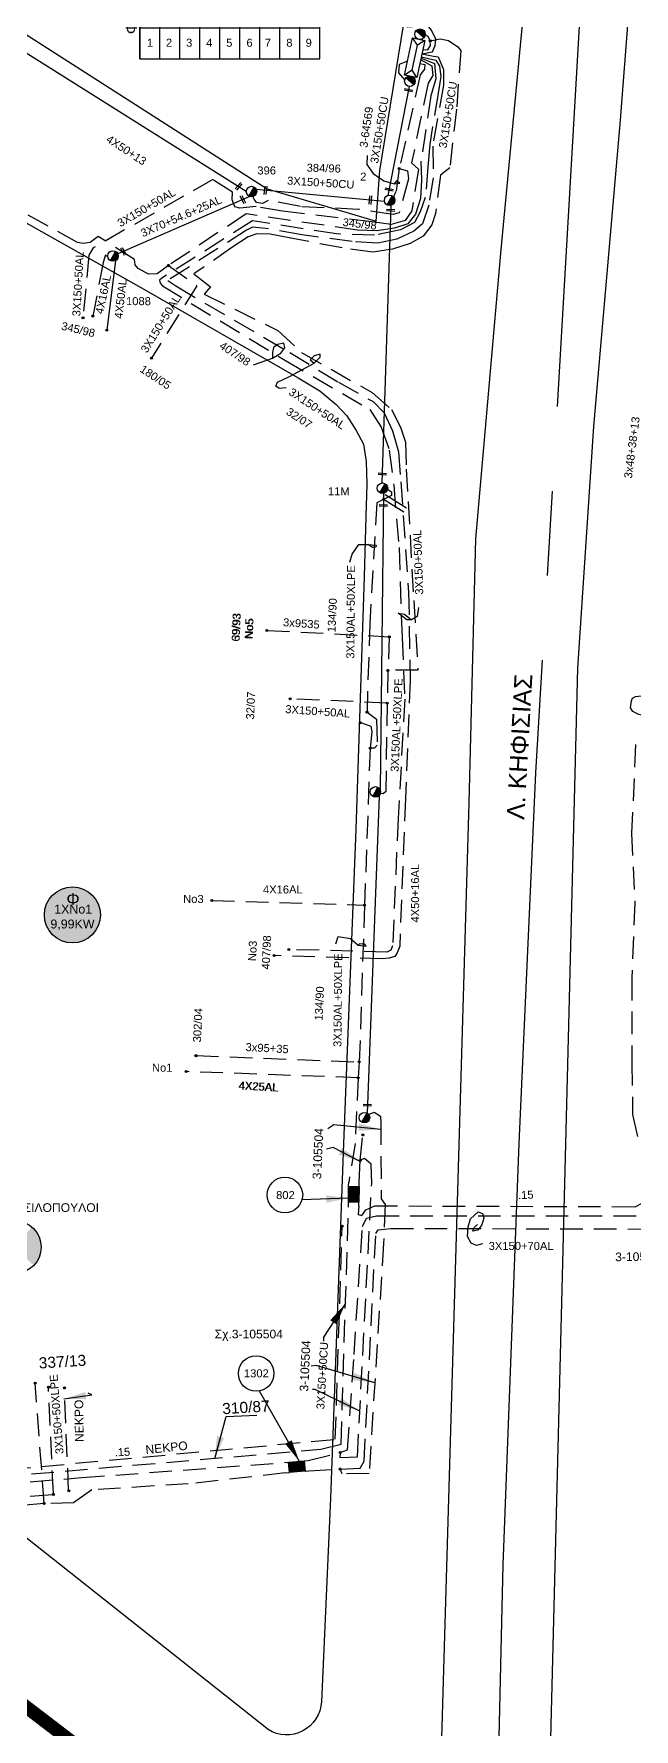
# Model space of a CAD drawing. Header units: millimetres. Extents: x 895 to 1951, y 728 to 1259.
# Drawn here: x 1748.4 to 1815.9, y 879.5 to 1070.1 of the extents above; entities that cross this region are included whole.
import ezdxf
from ezdxf.enums import TextEntityAlignment as Align

# ---------------------------------------------------------------- set-up
doc = ezdxf.new("R2010")
doc.units = ezdxf.units.MM
doc.linetypes.add('CENTER', pattern=[50.8, 31.75, -6.35, 6.35, -6.35])
doc.linetypes.add('DASHED', pattern=[19.05, 12.7, -6.35])
for name, color, linetype in [('Link Box 4 Διευθύνσεων', 7, 'Continuous'), ('Άγνωστα', 7, 'Continuous'), ('Ασφαλειοκιβώτια Χ.Τ 9 αναχωρήσεων', 7, 'Continuous'), ('Γυμνά εναέρια ΧΤ (3Φ)   4x50AL', 7, 'Continuous'), ('Γυμνά εναέρια ΧΤ και ΦΟΠ (3Φ)   4x50+16AL', 7, 'Continuous'), ('Επιγραφές - Σχήματα', 7, 'Continuous'), ('Καλώδια ΧΤ   3x150+50AL', 7, 'DASHED'), ('Καλώδια ΧΤ   3x150+50CU', 7, 'DASHED'), ('Καλώδια ΧΤ   3x150AL+50XLPE', 7, 'DASHED'), ('Μηχανική τομή', 7, 'Continuous'), ('Στύλος ΦΜ', 7, 'Continuous'), ('Στύλος ΦΜ @ 1', 7, 'Continuous'), ('Συνδέσεις', 7, 'Continuous'), ('Συνεστραμμένα ΧΤ   3x70+54.6+25 AL', 7, 'SYN_LINE'), ('Τομή', 7, 'Continuous'), ('Υποσταθμός εναέριος 2 στύλων', 7, 'Continuous'), ('Υποσταθμός πόλεως', 7, 'Continuous'), ('Υπόβαθρο ΔΕΗ', 7, 'Continuous'), ('Υπόγεια Καλώδια Δικτύου ΧΤ      2Χ6 CU', 7, 'DASHED'), ('Υπόγεια Καλώδια Δικτύου ΧΤ   .15', 7, 'DASHED'), ('Υπόγεια καλώδια Δικτύου ΧΤ και Παρ. ΧΤ - 3X150+70 AL', 7, 'DASHED'), ('Υπόγεια καλώδια Παροχών ΧΤ   4x16AL', 7, 'DASHED'), ('Υπόγεια καλώδια Παροχών ΧΤ   4x25', 7, 'DASHED'), ('Χώρος', 7, 'Continuous')]:
    doc.layers.add(name, color=color, linetype=linetype)
doc.styles.get("Standard").update_dxf_attribs({"font": 'ARIAL.TTF'})
doc.linetypes.add('SYN_LINE', pattern='A,0.5,-0.0001,["/\\/\\/\\/",Standard,S=0.1,R=0,X=0,Y=-0.05],-0.25', length=0.7501)
doc.dimstyles.new('ISO-25', dxfattribs={"dimtxt": 2.5, "dimasz": 2.5, "dimexe": 1.25, "dimexo": 0.625, "dimtad": 1, "dimtxsty": 'Standard', "dimcen": 2.5, "dimadec": 0, "dimazin": 0, "dimtfac": 1, "dimtmove": 0, "dimatfit": 3, "dimfxl": 1, "dimarcsym": 0})

# ---------------------------------------------------------------- blocks, each defined once
blk = doc.blocks.new('ΥΠΑΡΧΩΝ ΤΣΙΜΕΝΤΕΝΙΟΣ ΣΤΥΛΟΣ')
at = {"layer": 'Στύλος ΦΜ'}
blk.add_hatch(color=7, dxfattribs=at).paths.add_polyline_path([(-1.29, -2.28, 0.574793), (2.62, 0, 0.268822), (1.3, 2.27)])
at = {"layer": 'Στύλος ΦΜ', "color": 7}
blk.add_line((-1.29, -2.28), (1.3, 2.27), dxfattribs=at)
blk.add_circle((0, 0), 2.62, dxfattribs=at)
at = {"layer": 'Στύλος ΦΜ', "flags": 4}
for tag, p in [('ΑΡΙΘΜΟΣ', (-4.68, 8.05)), ('ΤΥΠΟΣ', (-4.91, 3.03))]:
    blk.add_attdef(tag, p, '', height=4, dxfattribs=at)
blk = doc.blocks.new('ΥΠΟΣΤΑΘΜΟΣ ΕΝΑΕΡΙΟΣ ΕΠΙ 2 ΣΤΥΛΩΝ')
at = {"layer": 'Υποσταθμός εναέριος 2 στύλων', "linetype": 'Continuous'}
for points in [[(-11.97, -2.11, 0.574793), (-8.45, -0.07, 0.268822), (-9.64, 1.98)], [(9.68, -2.15, 0.574793), (13.19, -0.1, 0.268822), (12.01, 1.95)]]:
    blk.add_hatch(color=256, dxfattribs=at).paths.add_polyline_path(points)
for p, q in [((-11.97, -2.11), (-9.64, 1.98)), ((9.68, -2.15), (12.01, 1.95))]:
    blk.add_line(p, q, dxfattribs=at)
for centre in [(-10.81, -0.07), (10.84, -0.1)]:
    blk.add_circle(centre, 2.36, dxfattribs=at)
at = {"layer": 'Υποσταθμός πόλεως', "linetype": 'Continuous', "ltscale": 40}
blk.add_lwpolyline([(-8.57, 2.82), (8.57, 2.82), (8.57, -2.82), (-8.57, -2.82)], close=True, dxfattribs=at)
for points in [[(-5.75, 0), (-8.57, 2.82)], [(-8.57, -2.82), (-5.75, 0)], [(-5.75, 0), (5.75, 0)], [(5.75, 0), (8.57, 2.82)], [(8.57, -2.82), (5.75, 0)]]:
    blk.add_lwpolyline(points, dxfattribs=at)
at = {"layer": 'Υποσταθμός εναέριος 2 στύλων', "ltscale": 40, "flags": 1}
for tag, p in [('ΜΕΤΑΣΧΗΜΑΤΙΣΜΟΣ', (14.09, 2.51)), ('ΙΣΧΥΣ', (14.07, -0.28)), ('ΑΡΙΘΜΟΣ', (14.19, -3))]:
    blk.add_attdef(tag, p, '', height=1.8, dxfattribs=at)
blk = doc.blocks.new('ΜΗΧΑΝΙΚΗ ΤΟΜΗ')
at = {"layer": 'Μηχανική τομή', "ltscale": 40}
for p, q in [((-1.89, 0.78), (1.89, 0.78)), ((1.89, 0), (-1.89, 0))]:
    blk.add_line(p, q, dxfattribs=at)
blk = doc.blocks.new('ΤΟΜΗ')
at = {"layer": 'Τομή', "ltscale": 40}
for p, q in [((-5.68, 0), (5.68, 0)), ((5.68, -2.33), (-5.68, -2.33))]:
    blk.add_line(p, q, dxfattribs=at)
blk = doc.blocks.new('_ΣΥΝΔΕΣΗ')
at = {"layer": 'Συνδέσεις', "linetype": 'SYN_LINE', "ltscale": 40}
blk.add_hatch(color=256, dxfattribs=at).paths.add_polyline_path([(0.5, -0.01, 1), (-0.5, -0.01, 1)])
at = {"layer": 'Συνδέσεις'}
blk.add_circle((0, -0.01), 0.5, dxfattribs=at)
blk = doc.blocks.new('ΑΣΦΑΛΕΙΟΚΙΒΩΤΙΟ ΥΠΟΣΤΑΘΜΟΥ 9 ΑΝΑΧΩΡΗΣΕΩΝ')
at = {"layer": 'Ασφαλειοκιβώτια Χ.Τ 9 αναχωρήσεων', "ltscale": 40}
for p, q in [((-23.8, 40.36), (24.02, 40.36)), ((-9.72, 40.36), (-9.72, -40.64)), ((9.94, 40.36), (9.94, -40.64)), ((-23.8, 31.36), (24.02, 31.36)), ((-23.8, 22.36), (24.02, 22.36)), ((-23.8, 13.36), (24.02, 13.36)), ((-23.8, 4.36), (24.02, 4.36)), ((-23.8, -4.64), (24.02, -4.64)), ((-23.8, -13.64), (24.02, -13.64)), ((-23.8, -22.64), (24.02, -22.64)), ((-23.8, -31.64), (24.02, -31.64))]:
    blk.add_line(p, q, dxfattribs=at)
at = {"layer": 'Ασφαλειοκιβώτια Χ.Τ 9 αναχωρήσεων'}
blk.add_lwpolyline([(-23.8, -40.64), (24.02, -40.64), (24.02, 40.36), (-23.8, 40.36)], close=True, dxfattribs=at)
for s, p in [('1', (-18.29, 37.24)), ('2', (-18.29, 28.67)), ('3', (-18.29, 19.6)), ('4', (-18.29, 10.58)), ('5', (-18.29, 1.57)), ('6', (-18.29, -7.57)), ('7', (-18.29, -15.81)), ('8', (-18.29, -25.5)), ('9', (-18.29, -34.19))]:
    blk.add_text(s, height=3.6, rotation=270, dxfattribs=at).set_placement(p)
at = {"layer": 'Ασφαλειοκιβώτια Χ.Τ 9 αναχωρήσεων', "ltscale": 40}
for tag, height, p in [('ΟΝΟΜΑ', 5, (-0.16, 44.31)), ('ΚΕΙΜΕΝΟ 1', 2, (17.06, 35.59)), ('ΚΕΙΜΕΝΟ 2', 2, (17.06, 26.88)), ('ΚΕΙΜΕΝΟ 3', 2, (17.06, 17.69)), ('ΚΕΙΜΕΝΟ 4', 2, (17.06, 8.71)), ('ΚΕΙΜΕΝΟ 5', 2, (17.06, -0.13)), ('ΚΕΙΜΕΝΟ 6', 2, (17.06, -9.05)), ('ΚΕΙΜΕΝΟ 7', 2, (17.06, -18.13)), ('ΚΕΙΜΕΝΟ 8', 2, (17.06, -26.85)), ('ΚΕΙΜΕΝΟ 9', 2, (17.06, -35.99)), ('ΣΧ', 2, (-0.1, -42.64))]:
    blk.add_attdef(tag, text='', height=height, dxfattribs=at).set_placement(p, align=Align.MIDDLE_CENTER)
blk = doc.blocks.new('LINK BOX 4 ΑΝΑΧΩΡΗΣΕΩΝ')
at = {"layer": 'Link Box 4 Διευθύνσεων', "ltscale": 40}
blk.add_hatch(color=256, dxfattribs=at).paths.add_polyline_path([(-3.54, 0), (-3.54, -4.67), (3.54, -4.67), (3.54, 0)])
for p, q in [((-3.54, 0), (-5.33, 0)), ((5.33, 0), (3.54, 0)), ((-3.54, -4.67), (-5.33, -4.67)), ((5.33, -4.67), (3.54, -4.67))]:
    blk.add_line(p, q, dxfattribs=at)
blk.add_lwpolyline([(-3.54, -4.67), (-3.54, 0), (3.54, 0), (3.54, -4.67)], close=True, dxfattribs=at)
blk = doc.blocks.new('ΧΩΡΟΣ')
at = {"layer": 'Χώρος', "ltscale": 40, "true_color": 0xff4747}
blk.add_hatch(color=13, dxfattribs=at).paths.add_polyline_path([(12.17, -0.19, 1), (-13.03, -0.19, 1)])
at = {"layer": 'Χώρος', "ltscale": 40}
blk.add_circle((-0.43, -0.19), 12.6, dxfattribs=at)
at = {"layer": 'Χώρος', "ltscale": 30, "insert": (-3.14, 9.64), "char_height": 5.4, "width": 408.8913, "attachment_point": 1}
blk.add_mtext('Φ', dxfattribs=at)
at = {"layer": 'Χώρος', "ltscale": 40}
blk.add_attdef('ΑΡΙΘΜΟΣ_001', (-5.24, -3.99), '', height=5.4, dxfattribs=at)

msp = doc.modelspace()

# ---------------------------------------------------------------- hatches: boundary and pattern name
at = {"layer": 'Επιγραφές - Σχήματα'}
h = msp.add_hatch(color=1, dxfattribs=at)
h.paths.add_polyline_path([(1744.09, 935.75, 0.195721), (1743.25, 933.68, 0.20206), (1744.14, 931.56), (1746.13, 933.75)])
h.paths.add_polyline_path([(1748.13, 935.94), (1746.13, 933.75), (1748.32, 931.6, 0.197236), (1749.17, 933.68, 0.220413)])

# ---------------------------------------------------------------- linework, layer by layer
at = {"layer": 'Άγνωστα', "color": 27}
for points in [[(1745.63, 1069.18), (1772.25, 1052.46)], [(1790.59, 1064.22), (1788.2, 1051.97)], [(1787.81, 1051.29), (1773.37, 1052.64)]]:
    msp.add_lwpolyline(points, dxfattribs=at)
at = {"layer": 'Άγνωστα', "color": 173}
msp.add_lwpolyline([(1788.47, 1050.83), (1788.51, 1050.73), (1787.52, 1019.62)], dxfattribs=at)
at = {"layer": 'Άγνωστα', "color": 85, "linetype": 'DASHED', "ltscale": 0.2}
msp.add_lwpolyline([(1774.57, 1003.04), (1788.35, 1002.33), (1788.19, 998.55), (1788.1, 994.86), (1787.96, 984.93), (1787.67, 984.66), (1787.34, 984.7)], dxfattribs=at)
at = {"layer": 'Άγνωστα', "color": 6, "linetype": 'DASHED', "ltscale": 0.2}
msp.add_lwpolyline([(1766.59, 955.21), (1784.97, 954.51)], dxfattribs=at)
at = {"layer": 'Γυμνά εναέρια ΧΤ (3Φ)   4x50AL', "color": 173, "linetype": 'SYN_LINE', "ltscale": 20}
msp.add_lwpolyline([(1757.55, 1044.64), (1756.57, 1036.81)], dxfattribs=at)
at = {"layer": 'Γυμνά εναέρια ΧΤ και ΦΟΠ (3Φ)   4x50+16AL', "color": 173}
for points in [[(1787.68, 1018.45), (1787.31, 985.13)], [(1787.14, 984.41), (1787.2, 984.4), (1785.84, 948.75)]]:
    msp.add_lwpolyline(points, dxfattribs=at)
at = {"layer": 'Επιγραφές - Σχήματα'}
for points in [[(1785.85, 1056.45), (1785.83, 1055.43), (1786.55, 1054.44), (1787.74, 1053.59), (1788.91, 1053.25), (1789.53, 1053.36), (1789.17, 1053.62), (1788.91, 1053.25)], [(1773.05, 1032.91), (1775.21, 1033.66), (1776.15, 1034.23), (1776.6, 1034.82), (1776.49, 1035.34), (1775.78, 1035.2), (1775.33, 1034.87), (1775.22, 1034.3), (1775.21, 1033.66)], [(1776.73, 1030.32), (1775.97, 1030.24), (1775.59, 1030.5), (1775.77, 1030.97), (1777.13, 1031.59), (1779.91, 1033.08), (1780.57, 1033.76), (1780.57, 1034.1), (1779.91, 1033.94), (1779.44, 1033.47), (1779.91, 1033.08)], [(1783.9, 1010.73), (1784.15, 1011.63), (1784.92, 1012.69), (1785.96, 1012.72), (1786.88, 1012.62), (1786.84, 1012.42), (1786.45, 1012.35), (1785.96, 1012.72)], [(1791.65, 1005.63), (1791.5, 1004.62), (1790.86, 1004.22), (1790.32, 1004.22), (1789.36, 1004.98), (1790.06, 1004.88), (1790.86, 1004.22)], [(1822.05, 995.03), (1821.98, 994.37), (1821.69, 994.01), (1820.6, 993.48), (1818.45, 993.24), (1817.51, 993.31), (1816.41, 993.58), (1815.75, 993.93), (1815.5, 994.33), (1815.59, 995.12), (1815.7, 995.42), (1816.05, 995.59), (1816.71, 995.67), (1817.21, 995.27), (1817.34, 995.04), (1817.29, 994.7), (1816.93, 994.45)], [(1782.33, 967.8), (1782.59, 968.63), (1783.99, 968.4), (1784.83, 967.64), (1785.74, 967.51), (1785.6, 967.76), (1785, 967.77), (1784.83, 967.64)], [(1798.83, 934.05), (1798.16, 933.86), (1797.56, 934.12), (1797.14, 934.87), (1797.22, 935.95), (1797.5, 936.84), (1798.35, 937.64), (1798.84, 937.46), (1799, 936.94), (1798.76, 936.2), (1798.31, 935.58), (1797.74, 935.48), (1797.89, 935.87), (1798.27, 936.23)]]:
    msp.add_lwpolyline(points, dxfattribs=at)
for centre in [(1776.6, 939.54), (1773.37, 919.46)]:
    msp.add_circle(centre, 2, dxfattribs=at)
at = {"layer": 'Επιγραφές - Σχήματα', "color": 1}
msp.add_circle((1746.21, 933.68), 2.96, dxfattribs=at)
at = {"layer": 'Καλώδια ΧΤ   3x150+50AL', "color": 85, "ltscale": 0.2}
for points in [[(1792.13, 1068.36), (1792.7, 1068.35), (1792.97, 1068.81), (1792.96, 1069.35), (1792.72, 1069.84), (1792.39, 1070.03)], [(1792.96, 1069.35), (1794.07, 1069.59), (1795.01, 1069.37), (1796.07, 1068.67), (1796.39, 1068.27), (1795.91, 1061.68), (1795.15, 1055.08), (1794.09, 1054.24), (1793.54, 1049.93), (1793.12, 1048.66), (1792.16, 1047.39), (1790.69, 1046.57), (1788.7, 1045.92), (1786.51, 1045.57), (1783.03, 1046.05), (1777.09, 1047.18), (1774.94, 1047.62), (1773.45, 1047.64), (1772.48, 1047.32), (1770.64, 1046.1), (1766.36, 1043.16), (1768.21, 1041.67), (1767.53, 1040.85), (1775.82, 1036.76), (1778.47, 1034.29), (1786.41, 1029.8), (1788.61, 1027.87), (1789.62, 1025.9), (1790.17, 1024.22), (1790.24, 1021.18), (1790.46, 1017.54), (1791.1, 1006.41), (1791.57, 998.57), (1788.19, 998.55)], [(1788.1, 994.86), (1777.19, 995.35)]]:
    msp.add_lwpolyline(points, dxfattribs=at)
at = {"layer": 'Καλώδια ΧΤ   3x150+50AL', "color": 6, "ltscale": 0.2}
for points in [[(1791.92, 1067.39), (1793.44, 1066.8), (1793.44, 1066.8), (1793.59, 1065.09), (1793.01, 1063.15), (1791.91, 1055.81), (1791.98, 1053.69), (1791.85, 1051.6), (1791.3, 1049.84), (1790.43, 1048.76), (1788.93, 1048.28), (1786.96, 1047.98), (1784.77, 1048.06), (1772.24, 1049.88), (1763.51, 1044.1), (1762.21, 1043.14), (1761.26, 1043.1), (1760.08, 1043.74), (1759.73, 1044.17), (1759.67, 1044.77), (1755.59, 1047.34), (1754.69, 1046.66), (1753.91, 1046.55), (1753.27, 1046.65), (1735.87, 1056.36)], [(1763.51, 1044.1), (1766.7, 1041.81), (1761.59, 1033.67)]]:
    msp.add_lwpolyline(points, dxfattribs=at)
at = {"layer": 'Καλώδια ΧΤ   3x150+50AL', "color": 133, "ltscale": 0.2}
msp.add_lwpolyline([(1791.88, 1067.21), (1793.15, 1066.53), (1793.25, 1065.45), (1792.71, 1064.6), (1790.86, 1055.64), (1791.62, 1054.92), (1790.9, 1050.22), (1790.14, 1049.15), (1788.56, 1048.7), (1786.38, 1049.01), (1776.34, 1050.19), (1773.35, 1050.7), (1771.51, 1050.53), (1770.98, 1050.68), (1770.67, 1051.46), (1770.67, 1051.46), (1770.72, 1052.33), (1768.48, 1053.76), (1755.02, 1046.05), (1754.53, 1045.26), (1753.88, 1038.21)], dxfattribs=at)
at = {"layer": 'Καλώδια ΧΤ   3x150+50AL', "color": 151, "ltscale": 0.2}
msp.add_lwpolyline([(1772.95, 1049.1), (1762.76, 1042.67), (1762.47, 1042.42), (1762.56, 1042.1), (1762.81, 1041.8), (1776.47, 1033.52), (1786.16, 1027.9), (1787.43, 1025.88), (1788.34, 1023.31), (1788.84, 1019.37), (1789.44, 1012.36), (1789.78, 1002.26), (1790.09, 995.31), (1789.34, 981.9), (1788.72, 967.58), (1788.52, 967.09), (1788.07, 966.85), (1777.05, 967.15)], dxfattribs=at)
at = {"layer": 'Καλώδια ΧΤ   3x150+50AL', "color": 2, "ltscale": 0.2}
msp.add_lwpolyline([(1772.96, 1048.38), (1772.27, 1048.04), (1763.41, 1042.39), (1764.31, 1041.78), (1777.14, 1034.3), (1782.63, 1030.97), (1786.53, 1028.77), (1787.77, 1027.5), (1788.71, 1025.47), (1789.37, 1023.12), (1789.65, 1019.75), (1790.52, 1007.33), (1790.7, 997.39), (1790.17, 984.14), (1789.52, 967.52), (1789.25, 966.78), (1788.97, 966.37), (1788.33, 966.16), (1787.6, 966.11), (1775.39, 966.47)], dxfattribs=at)
at = {"layer": 'Καλώδια ΧΤ   3x150+50AL', "color": 30, "ltscale": 0.2}
msp.add_lwpolyline([(1816.07, 990.2), (1815.61, 980.25), (1815.97, 972.43), (1815.64, 963.97), (1815.64, 954.39), (1815.73, 948.61), (1816.47, 945.34)], dxfattribs=at)
at = {"layer": 'Καλώδια ΧΤ   3x150+50CU', "color": 30, "ltscale": 0.2}
msp.add_lwpolyline([(1792.02, 1067.88), (1793.22, 1068.1), (1793.52, 1068.84), (1793.52, 1068.84), (1793.59, 1069.53), (1793.08, 1070.56), (1792.66, 1071.12), (1791.32, 1071.23), (1790.93, 1070.91), (1790.44, 1070.88), (1783.25, 1073.94)], dxfattribs=at)
at = {"layer": 'Καλώδια ΧΤ   3x150+50CU', "color": 2, "ltscale": 0.2}
msp.add_lwpolyline([(1792.02, 1067.88), (1793.32, 1067.64), (1793.86, 1067.56), (1794.46, 1066.13), (1794.43, 1064.36), (1793.23, 1057.5), (1793.28, 1053.93), (1792.8, 1050.86), (1792.1, 1048.76), (1791.09, 1047.95), (1789.19, 1047.03), (1787.07, 1046.61), (1784.16, 1046.77), (1778.49, 1047.54), (1774.43, 1048.24), (1772.96, 1048.38)], dxfattribs=at)
at = {"layer": 'Καλώδια ΧΤ   3x150+50CU', "color": 151, "ltscale": 0.2}
msp.add_lwpolyline([(1791.95, 1067.56), (1793.58, 1067.16), (1794.01, 1066.49), (1794.14, 1065.34), (1793.85, 1063.46), (1792.89, 1057.68), (1792.7, 1055.19), (1792.4, 1051.73), (1791.83, 1050.1), (1791.19, 1048.93), (1789.6, 1048.08), (1786.69, 1047.5), (1782.42, 1047.63), (1782.42, 1047.63), (1772.95, 1049.1)], dxfattribs=at)
at = {"layer": 'Καλώδια ΧΤ   3x150+50CU', "color": 173, "ltscale": 0.2}
for points in [[(1791.79, 1066.8), (1792.36, 1066.67), (1792.32, 1066.16), (1791.83, 1065.51), (1789.46, 1054.98), (1789.1, 1052.4), (1788.83, 1051.8)], [(1789.46, 1054.98), (1790.41, 1054.72), (1790.51, 1053.82), (1789.46, 1050.02), (1788.75, 1049.81), (1784.84, 1050.39), (1778.34, 1050.7), (1774.7, 1051.41), (1774.07, 1051.06), (1773.42, 1051.18), (1773.42, 1051.18), (1773.13, 1051.53), (1772.98, 1051.83)]]:
    msp.add_lwpolyline(points, dxfattribs=at)
at = {"layer": 'Καλώδια ΧΤ   3x150+50CU', "color": 27, "ltscale": 0.2}
msp.add_lwpolyline([(1790.41, 1067.06), (1789.46, 1066.69), (1789.39, 1065.75), (1790.09, 1064.94)], dxfattribs=at)
at = {"layer": 'Καλώδια ΧΤ   3x150+50CU', "color": 6, "ltscale": 0.2}
msp.add_lwpolyline([(1737.05, 907.21), (1740.48, 907.52), (1780.66, 910.94), (1782.93, 911.53), (1783.75, 938.3)], dxfattribs=at)
at = {"layer": 'Καλώδια ΧΤ   3x150AL+50XLPE', "color": 6, "ltscale": 0.2}
for points in [[(1788.16, 1018.92), (1788.61, 1018.62), (1788.61, 1018.21), (1786.93, 1017.4), (1786.93, 1017.4), (1786.14, 1003.83), (1785.84, 993.86), (1786.89, 993.06), (1786.98, 990.12), (1786.7, 989.8), (1786.19, 989.8), (1786.19, 989.8)], [(1785.08, 992.64), (1785.21, 992.64), (1786.25, 992.26), (1786.25, 992.26), (1786.38, 991.63), (1786.19, 989.8), (1785.56, 972.14), (1784.97, 954.51), (1784.85, 952.72), (1784.5, 945.34), (1784.5, 945.34), (1783.78, 940.96)], [(1784.95, 940.95), (1785.08, 943.44), (1785.38, 946.29)], [(1782.83, 910.59), (1782.78, 910.03), (1784.76, 910.09), (1786.37, 940.85), (1786.32, 942.99), (1785.57, 943.63), (1785.08, 943.44)]]:
    msp.add_lwpolyline(points, dxfattribs=at)
at = {"layer": 'Καλώδια ΧΤ   3x150AL+50XLPE', "ltscale": 0.2}
for points in [[(1786.01, 948.6), (1786.63, 948.84), (1786.63, 948.84), (1787.34, 948.41), (1787.39, 947.71), (1787.43, 939.1), (1787.88, 938.46), (1787.7, 934.12), (1786.07, 908.21), (1783.04, 908.17), (1782.82, 908.72)], [(1779.31, 908.5), (1782.82, 908.72), (1785.08, 908.81), (1785.52, 909.59), (1786.83, 935.22), (1786.83, 935.22), (1787.11, 935.61), (1788.52, 935.78), (1819.09, 935.71), (1819.57, 935.71), (1821.17, 936.29), (1821.17, 936.29), (1822.88, 937.11), (1823, 937.51)]]:
    msp.add_lwpolyline(points, dxfattribs=at)
at = {"layer": 'Καλώδια ΧΤ   3x150AL+50XLPE', "color": 30, "ltscale": 0.2}
msp.add_lwpolyline([(1750.54, 906.01), (1749.98, 917.94)], dxfattribs=at)
at = {"layer": 'Συνεστραμμένα ΧΤ   3x70+54.6+25 AL', "color": 173, "ltscale": 20}
msp.add_lwpolyline([(1772.65, 1051.84), (1757.79, 1045.39)], dxfattribs=at)
at = {"layer": 'Υπόβαθρο ΔΕΗ', "linetype": 'DASHED', "ltscale": 3, "const_width": 1.5}
msp.add_lwpolyline([(1265.05, 1252.52), (1327.5, 1205), (1384.24, 1161.87), (1433.47, 1124.69), (1486.64, 1083.81), (1544.29, 1038.58), (1599.25, 995.19), (1892.56, 771.14)], dxfattribs=at)
at = {"layer": 'Υπόβαθρο ΔΕΗ'}
for points in [[(1715.42, 1123.56), (1714.92, 1123.54), (1698.29, 1101.6), (1702.97, 1098.91), (1719.82, 1087.87), (1742.65, 1073.13), (1774.62, 1052.72), (1786.87, 1049.05), (1787.29, 1054.75), (1790.27, 1073.12), (1796.59, 1104.41), (1801.05, 1122.67), (1805.47, 1138.43), (1809.67, 1151.95), (1814.69, 1166.22), (1819.58, 1178.86), (1825.49, 1193.32), (1832.8, 1209.14), (1837.36, 1218.44), (1842.86, 1229.02), (1845.91, 1234.59), (1829.4, 1251.16)], [(1865.87, 1250.57), (1852.81, 1227.42), (1842.17, 1208.89), (1833.03, 1185.73), (1825.65, 1166.86), (1822.28, 1159.09), (1818.69, 1142.41), (1812.08, 1113.18), (1806.75, 1089.52), (1803.82, 1076.77), (1800.9, 1045.89), (1798.04, 1013.34), (1797.29, 983.66), (1793.15, 841.25), (1792.89, 829.83), (1792.25, 806.23), (1791.49, 780.95), (1790.85, 756.12), (1789.11, 734.62)], [(1801.72, 737.15), (1803.82, 780.52), (1804.51, 803.37), (1805.14, 823.66), (1805.57, 841.25), (1809.55, 998.81), (1811.35, 1025.98), (1813.16, 1046.62), (1814.37, 1060.41), (1815.31, 1072.57), (1820.69, 1096.28), (1825.86, 1119.49), (1831.63, 1145.34), (1833.02, 1152.06), (1846, 1185.82), (1857.7, 1216.77), (1880.72, 1250.54)]]:
    msp.add_lwpolyline(points, dxfattribs=at)
at = {"layer": 'Υπόβαθρο ΔΕΗ', "color": 1, "linetype": 'CENTER', "ltscale": 1.5}
msp.add_lwpolyline([(1869.69, 1243.95), (1841.23, 1191.94), (1828.59, 1159.51), (1810, 1075.77), (1804.81, 987.02), (1802.92, 945.34), (1801.11, 897.96), (1799.71, 837.45)], dxfattribs=at)
at = {"layer": 'Υπόβαθρο ΔΕΗ'}
msp.add_lwpolyline([(1742.37, 1051.73), (1760.72, 1041.43), (1778.1, 1031.43), (1780.52, 1029.97), (1782.35, 1028.45), (1783.58, 1027.16), (1784.61, 1025.53), (1785.45, 1023.97), (1785.74, 1022.04), (1785.81, 1019.48), (1785.71, 1015.84), (1785.52, 1009.05), (1784.57, 980.64), (1783.18, 945.34), (1781.73, 905.44), (1780.7, 882.55, -0.574042), (1774.71, 879.41), (1691.43, 945.34)], format="xyb", dxfattribs=at)
at = {"layer": 'Υπόγεια Καλώδια Δικτύου ΧΤ      2Χ6 CU', "linetype": 'DASHED', "ltscale": 0.2}
msp.add_lwpolyline([(1752.26, 906.28), (1751.77, 917.85)], dxfattribs=at)
at = {"layer": 'Υπόγεια Καλώδια Δικτύου ΧΤ   .15', "color": 6, "ltscale": 0.2}
msp.add_lwpolyline([(1784.92, 938.28), (1784.86, 937.34), (1785.27, 937.25), (1785.7, 937.88), (1786.73, 938.32), (1816.03, 938.22), (1816.03, 938.22), (1817.44, 938.97)], dxfattribs=at)
at = {"layer": 'Υπόγεια Καλώδια Δικτύου ΧΤ   .15', "ltscale": 0.2}
msp.add_lwpolyline([(1722.85, 919.78), (1737.84, 907.96), (1782.27, 912.06), (1783.05, 936.04)], dxfattribs=at)
at = {"layer": 'Υπόγεια Καλώδια Δικτύου ΧΤ   .15', "color": 2, "ltscale": 0.2}
msp.add_lwpolyline([(1749.51, 904.83), (1748.5, 918.39)], dxfattribs=at)
at = {"layer": 'Υπόγεια καλώδια Δικτύου ΧΤ και Παρ. ΧΤ - 3X150+70 AL', "color": 6, "ltscale": 0.2}
for points in [[(1779.21, 909.67), (1782.83, 910.59), (1783.65, 910.89), (1784.39, 921.61), (1785.32, 936.01), (1785.77, 936.95), (1786.9, 937.2), (1817.63, 937.21), (1820.12, 939.16), (1822.12, 940.6), (1823.48, 940.41)], [(1722.78, 922.86), (1721.79, 921.78), (1722.24, 921.42), (1721.45, 920.67), (1720.66, 919.59), (1720.64, 919.01), (1721.16, 918.5), (1722.3, 917.6), (1736.55, 906.33), (1753.76, 907.76), (1776.56, 909.44)]]:
    msp.add_lwpolyline(points, dxfattribs=at)
at = {"layer": 'Υπόγεια καλώδια Δικτύου ΧΤ και Παρ. ΧΤ - 3X150+70 AL', "color": 30, "ltscale": 0.2}
msp.add_lwpolyline([(1722.11, 923.38), (1720.71, 921.7), (1721.24, 921.26), (1719.01, 918.69), (1720.55, 916.9), (1723.89, 914.6), (1736.53, 904.85), (1750.54, 905.85), (1750.54, 905.99)], dxfattribs=at)
at = {"layer": 'Υπόγεια καλώδια Δικτύου ΧΤ και Παρ. ΧΤ - 3X150+70 AL', "color": 2, "ltscale": 0.2}
msp.add_lwpolyline([(1776.66, 908.28), (1765.72, 907.05), (1754.89, 906.37), (1752.8, 904.9), (1749.51, 904.83), (1735.92, 903.73), (1717.3, 918.1)], dxfattribs=at)
at = {"layer": 'Υπόγεια καλώδια Παροχών ΧΤ   4x16AL', "color": 173, "ltscale": 0.2}
msp.add_lwpolyline([(1756.67, 1045.02), (1756.42, 1045.27), (1756.42, 1045.27), (1756.14, 1044.42), (1754.98, 1038.4)], dxfattribs=at)
at = {"layer": 'Υπόγεια καλώδια Παροχών ΧΤ   4x16AL', "color": 6, "ltscale": 0.2}
msp.add_lwpolyline([(1768.39, 972.67), (1785.56, 972.14)], dxfattribs=at)
at = {"layer": 'Υπόγεια καλώδια Παροχών ΧΤ   4x25', "color": 6, "ltscale": 0.2}
msp.add_lwpolyline([(1784.85, 952.61), (1784.85, 952.72), (1765.49, 953.42)], dxfattribs=at)

# ---------------------------------------------------------------- block references
at = {"layer": 'Link Box 4 Διευθύνσεων'}
for p, xscale, yscale, zscale, rotation in [((1784.93, 939.62), 0.2500000000000974, 0.2500000000000974, 0.2500000000000974, 269.2669155809251), ((1777.98, 908.39), 0.2500000000000614, 0.2500000000000614, 0.2500000000000614, 184.7978623264022)]:
    msp.add_blockref('LINK BOX 4 ΑΝΑΧΩΡΗΣΕΩΝ', p, dxfattribs=dict(at, xscale=xscale, yscale=yscale, zscale=zscale, rotation=rotation))
at = {"layer": 'Ασφαλειοκιβώτια Χ.Τ 9 αναχωρήσεων', "xscale": 0.25, "yscale": 0.25, "zscale": 0.25, "rotation": 90}
msp.add_blockref('ΑΣΦΑΛΕΙΟΚΙΒΩΤΙΟ ΥΠΟΣΤΑΘΜΟΥ 9 ΑΝΑΧΩΡΗΣΕΩΝ', (1770.38, 1073.26), dxfattribs=at).add_auto_attribs({'ΟΝΟΜΑ': 'ΦΟ-103', 'ΚΕΙΜΕΝΟ 2': '60', 'ΚΕΙΜΕΝΟ 1': '374', 'ΚΕΙΜΕΝΟ 3': '36', 'ΚΕΙΜΕΝΟ 4': '165', 'ΚΕΙΜΕΝΟ 5': '143', 'ΚΕΙΜΕΝΟ 6': '36', 'ΚΕΙΜΕΝΟ 7': '15', 'ΚΕΙΜΕΝΟ 8': '13', 'ΚΕΙΜΕΝΟ 9': '15'})
at = {"layer": 'Μηχανική τομή'}
for p, xscale, yscale, zscale, rotation in [((1790.49, 1063.71), 0.2500000000000008, 0.2500000000000008, 0.2500000000000008, 348.1359285863398), ((1771.31, 1053.05), 0.2499999999999448, 0.2499999999999448, 0.2499999999999448, 228.1985335219322), ((1774.51, 1052.53), 0.2500000000000013, 0.2500000000000013, 0.2500000000000013, 84.44463439117787), ((1788.31, 1052.54), 0.2500000000000008, 0.2500000000000008, 0.2500000000000008, 348.1359285863398), ((1771.96, 1051.54), 0.2499999999999718, 0.2499999999999718, 0.2499999999999718, 116.7794976059007), ((1786.31, 1051.43), 0.2500000000000013, 0.2500000000000013, 0.2500000000000013, 84.44463439117787), ((1788.49, 1050.2), 0.2499999999999945, 0.2499999999999945, 0.2499999999999945, 356.6837471734019), ((1758.51, 1045.7), 0.2499999999999718, 0.2499999999999718, 0.2499999999999718, 116.7794976059007), ((1787.55, 1020.53), 0.2499999999999945, 0.2499999999999945, 0.2499999999999945, 356.6837471734019), ((1787.66, 1016.99), 0.2499999999999945, 0.2499999999999945, 0.2499999999999945, 356.6837471734019), ((1785.87, 949.55), 0.2499999999999945, 0.2499999999999945, 0.2499999999999945, 356.6837471734019)]:
    msp.add_blockref('ΜΗΧΑΝΙΚΗ ΤΟΜΗ', p, dxfattribs=dict(at, xscale=xscale, yscale=yscale, zscale=zscale, rotation=rotation))
at = {"layer": 'Στύλος ΦΜ @ 1', "ltscale": 40}
ref = msp.add_blockref('ΥΠΑΡΧΩΝ ΤΣΙΜΕΝΤΕΝΙΟΣ ΣΤΥΛΟΣ', (1772.84, 1052.4), dxfattribs=dict(at, xscale=0.2249999999999091, yscale=0.2249999999999091, zscale=0.2249999999999091))
ref.add_attrib('ΤΥΠΟΣ', '396', (1773.5, 1054.32), dxfattribs={"layer": 'Στύλος ΦΜ', "height": 0.9, "flags": 4})
ref = msp.add_blockref('ΥΠΑΡΧΩΝ ΤΣΙΜΕΝΤΕΝΙΟΣ ΣΤΥΛΟΣ', (1788.38, 1051.41), dxfattribs=dict(at, xscale=0.2249999999999091, yscale=0.2249999999999091, zscale=0.2249999999999091))
ref.add_attrib('ΤΥΠΟΣ', '2', (1785.07, 1053.63), dxfattribs={"layer": 'Στύλος ΦΜ', "height": 0.9, "flags": 4})
ref = msp.add_blockref('ΥΠΑΡΧΩΝ ΤΣΙΜΕΝΤΕΝΙΟΣ ΣΤΥΛΟΣ', (1757.25, 1045.15), dxfattribs=dict(at, xscale=0.2249999999999091, yscale=0.2249999999999091, zscale=0.2249999999999091))
ref.add_attrib('ΤΥΠΟΣ', '1088', (1758.72, 1039.62), dxfattribs={"layer": 'Στύλος ΦΜ', "height": 0.9, "flags": 4})
ref = msp.add_blockref('ΥΠΑΡΧΩΝ ΤΣΙΜΕΝΤΕΝΙΟΣ ΣΤΥΛΟΣ', (1787.58, 1019.03), dxfattribs=dict(at, xscale=0.2249999999999091, yscale=0.2249999999999091, zscale=0.2249999999999091))
ref.add_attrib('ΤΥΠΟΣ', '11M', (1781.44, 1018.23), dxfattribs={"layer": 'Στύλος ΦΜ', "height": 0.9, "flags": 4})
at = {"layer": 'Στύλος ΦΜ @ 1', "ltscale": 40, "xscale": 0.2249999999999091, "yscale": 0.2249999999999091, "zscale": 0.2249999999999091}
for p in [(1786.78, 984.88), (1785.55, 948.24)]:
    msp.add_blockref('ΥΠΑΡΧΩΝ ΤΣΙΜΕΝΤΕΝΙΟΣ ΣΤΥΛΟΣ', p, dxfattribs=at)
at = {"layer": 'Συνδέσεις', "xscale": 0.2249999999999091, "yscale": 0.2249999999999091, "zscale": 0.2249999999999091}
for p in [(1792.96, 1069.35), (1789.46, 1054.98), (1763.51, 1044.1), (1753.88, 1038.21), (1754.98, 1038.4), (1756.57, 1036.81), (1761.59, 1033.67), (1774.57, 1003.04), (1788.35, 1002.33), (1788.19, 998.55), (1777.19, 995.35), (1785.84, 993.86), (1788.1, 994.86), (1785.08, 992.64), (1786.19, 989.8), (1768.39, 972.67), (1785.56, 972.14), (1777.05, 967.15), (1775.39, 966.47), (1766.59, 955.21), (1765.49, 953.42), (1784.97, 954.51), (1784.85, 952.72), (1785.38, 946.29), (1785.08, 943.44), (1783.05, 936.04), (1748.5, 918.39), (1750.01, 917.92), (1751.81, 917.86), (1782.83, 910.59), (1782.82, 908.72), (1750.54, 905.85), (1752.29, 906.28), (1749.51, 904.83)]:
    msp.add_blockref('_ΣΥΝΔΕΣΗ', p, dxfattribs=at)
at = {"layer": 'Τομή', "xscale": 0.2499999999998337, "yscale": 0.2499999999998337, "zscale": 0.2499999999998337, "rotation": 328.3068986507142}
msp.add_blockref('ΤΟΜΗ', (1789.08, 1017.59), dxfattribs=at)
at = {"layer": 'Υποσταθμός εναέριος 2 στύλων', "xscale": 0.2500000000000172, "yscale": 0.2500000000000172, "zscale": 0.2500000000000172, "rotation": 77.89981079050723}
msp.add_blockref('ΥΠΟΣΤΑΘΜΟΣ ΕΝΑΕΡΙΟΣ ΕΠΙ 2 ΣΤΥΛΩΝ', (1791.21, 1067.45), dxfattribs=at)
at = {"layer": 'Χώρος'}
ref = msp.add_blockref('ΧΩΡΟΣ', (1752.79, 971.09), dxfattribs=dict(at, xscale=0.25, yscale=0.25, zscale=0.25))
ref.add_attrib('ΑΡΙΘΜΟΣ_001', '1ΧΝο1', (1750.64, 971.19), dxfattribs={"ltscale": 40, "height": 1})
ref.add_attrib('ΑΡΙΘΜΟΣ_002', '9,99ΚW', (1750.21, 969.52), dxfattribs={"ltscale": 40, "height": 1})

# ---------------------------------------------------------------- texts
at = {"layer": 'Γυμνά εναέρια ΧΤ (3Φ)   4x50AL', "color": 7, "insert": (1757.41, 1038.16), "char_height": 0.9, "width": 84.1859, "attachment_point": 1, "rotation": 83.6502}
msp.add_mtext('4X50AL', dxfattribs=at)
at = {"layer": 'Γυμνά εναέρια ΧΤ και ΦΟΠ (3Φ)   4x50+16AL', "color": 7, "insert": (1790.8, 970.18), "char_height": 0.9, "width": 84.1859, "attachment_point": 1, "rotation": 90}
msp.add_mtext('4X50+16AL', dxfattribs=at)
at = {"layer": 'Επιγραφές - Σχήματα', "color": 7, "width": 84.1859, "attachment_point": 1}
for s, insert, char_height, rotation in [('3-64569', (1784.99, 1057.42), 0.9, 81.8236), ('4X50+13', (1756.88, 1058.82), 0.9, 326.8989), ('384/96', (1779.06, 1055.54), 0.9, 358.2358), ('345/98', (1783.16, 1049.43), 0.9, 353.5343), ('345/98', (1751.57, 1037.76), 0.9, 346.8164), ('407/98', (1769.63, 1035.59), 0.9, 326.4499), ('180/05', (1760.69, 1032.96), 0.9, 326.4499), ('32/07', (1777.14, 1028.17), 0.9, 326.4499), ('39/93', (1770.6, 1001.88), 0.9, 87.5253), ('69/93', (1770.6, 1001.81), 0.9, 87.5253), ('134/90', (1781.39, 1002.85), 0.9, 87.5253), ('No5', (1772.07, 1002.14), 0.9, 87.5253), ('No5', (1772.07, 1002.07), 0.9, 87.5253), ('3x9535', (1776.43, 1004.42), 0.9, 355.914), ('Λ. ΚΗΦΙΣΙΑΣ', (1801.54, 981.83), 2, 86.7898), ('32/07', (1772.22, 993.03), 0.9, 87.5253), ('No3', (1765.15, 973.29), 0.9, 359.8636), ('407/98', (1773.98, 964.92), 0.9, 87.5253), ('No3', (1772.45, 965.86), 0.9, 87.5253), ('134/90', (1779.94, 959.18), 0.9, 87.5253), ('302/04', (1766.25, 956.73), 0.9, 87.5253), ('3x95+35', (1772.2, 956.64), 0.9, 356.8056), ('No1', (1761.64, 954.31), 0.9, 359.8636), ('{\\H1.083x;\\C256;3-105504}', (1779.7, 941.34), 0.9, 87.4055), ('{\\H1.083x;\\C256;3-105504}', (1813.76, 933.06), 0.9, 0.8845), ('{\\H1.083x;\\C256;3-105504}', (1778.25, 917.46), 0.9, 87.4055), ('{\\H1.083x;\\C256;ΝΕΚΡΟ}', (1752.98, 911.75), 0.9, 90.8), ('{\\H1.083x;\\C256;ΝΕΚΡΟ}', (1760.86, 911.37), 0.9, 5.9049)]:
    msp.add_mtext(s, dxfattribs=dict(at, insert=insert, char_height=char_height, rotation=rotation))
at = {"layer": 'Επιγραφές - Σχήματα', "char_height": 0.9, "width": 3.2704, "attachment_point": 1}
for s, insert in [('802', (1775.61, 939.98)), ('1302', (1771.99, 919.93))]:
    msp.add_mtext(s, dxfattribs=dict(at, insert=insert))
at = {"layer": 'Επιγραφές - Σχήματα', "color": 7, "char_height": 0.9, "width": 84.1859, "attachment_point": 1}
for s, insert in [('{\\H1.083x;\\C256;ΑΦΟΙ ΒΑΣΙΛΟΠΟΥΛΟΙ}', (1741.57, 938.61)), ('{\\H1.083x;\\C256;Σχ.3-105504}', (1768.69, 924.39))]:
    msp.add_mtext(s, dxfattribs=dict(at, insert=insert))
at = {"layer": 'Επιγραφές - Σχήματα', "char_height": 1.25, "width": 3.2704, "attachment_point": 1, "rotation": 3.5725}
for s, insert in [('337/13', (1748.86, 921.26)), ('310/87', (1769.51, 916.12))]:
    msp.add_mtext(s, dxfattribs=dict(at, insert=insert))
at = {"layer": 'Καλώδια ΧΤ   3x150+50AL', "color": 7, "char_height": 0.9, "width": 84.1859, "attachment_point": 1}
for insert, rotation in [((1757.63, 1049.15), 30.1705), ((1752.67, 1038.39), 86.8472), ((1760.31, 1034.64), 58.2845), ((1777.44, 1030.38), 326.4499), ((1791.27, 1007.05), 91.8911), ((1776.68, 994.65), 355.914)]:
    msp.add_mtext('3X150+50AL', dxfattribs=dict(at, insert=insert, rotation=rotation))
at = {"layer": 'Καλώδια ΧΤ   3x150+50CU', "color": 7, "char_height": 0.9, "width": 84.1859, "attachment_point": 1}
for s, insert, rotation in [('3X150+50CU', (1793.9, 1057.36), 80.8669), ('3X150+50CU', (1786.19, 1055.65), 80.8669), ('3X150+50CU', (1776.88, 1054.09), 356.4134), ('3x48+38+13', (1814.75, 1020.2), 82.6631), ('3X150+50CU', (1780.13, 915.46), 86.66)]:
    msp.add_mtext(s, dxfattribs=dict(at, insert=insert, rotation=rotation))
at = {"layer": 'Καλώδια ΧΤ   3x150AL+50XLPE', "color": 7, "char_height": 0.9, "width": 13.9242, "attachment_point": 5}
for insert, rotation in [((1784.01, 1005.12), 89.4836), ((1789.17, 992.39), 87.5013), ((1782.56, 961.45), 89.4836)]:
    msp.add_mtext('3X150AL+50XLPE', dxfattribs=dict(at, insert=insert, rotation=rotation))
at = {"layer": 'Συνεστραμμένα ΧΤ   3x70+54.6+25 AL', "color": 7, "insert": (1760.25, 1048.08), "char_height": 0.9, "width": 84.1859, "attachment_point": 1, "rotation": 23.3825}
msp.add_mtext('3X70+54.6+25AL', dxfattribs=at)
at = {"layer": 'Υπόγεια Καλώδια Δικτύου ΧΤ   .15', "color": 7, "char_height": 0.9, "width": 84.1859, "attachment_point": 1}
for insert, rotation in [((1802.81, 939.97), 2.2301), ((1757.42, 911.04), 2.7731)]:
    msp.add_mtext('.15', dxfattribs=dict(at, insert=insert, rotation=rotation))
at = {"layer": 'Υπόγεια καλώδια Δικτύου ΧΤ και Παρ. ΧΤ - 3X150+70 AL', "color": 7, "insert": (1799.53, 934.26), "char_height": 0.9, "width": 84.1859, "attachment_point": 1}
msp.add_mtext('3X150+70AL', dxfattribs=at)
at = {"layer": 'Υπόγεια καλώδια Δικτύου ΧΤ και Παρ. ΧΤ - 3X150+70 AL', "color": 7, "insert": (1750.8, 910.37), "char_height": 0.9, "width": 84.1859, "attachment_point": 1, "rotation": 94.4156}
msp.add_mtext('3X150+50XLPE', dxfattribs=at)
at = {"layer": 'Υπόγεια καλώδια Παροχών ΧΤ   4x16AL', "color": 7, "char_height": 0.9, "width": 84.1859, "attachment_point": 1}
for insert, rotation in [((1755.25, 1038.74), 78.137), ((1774.13, 974.35), 0.0035)]:
    msp.add_mtext('4X16AL', dxfattribs=dict(at, insert=insert, rotation=rotation))
at = {"layer": 'Υπόγεια καλώδια Παροχών ΧΤ   4x25', "color": 7, "char_height": 0.9, "width": 84.1859, "attachment_point": 1, "rotation": 356.8056}
for insert in [(1771.4, 952.32), (1771.46, 952.32)]:
    msp.add_mtext('4X25AL', dxfattribs=dict(at, insert=insert))

# ---------------------------------------------------------------- leaders
at = {"layer": 'Επιγραφές - Σχήματα'}
for points, override in [([(1787.4, 946.92), (1782.11, 947.44), (1781.42, 946.99)], {"dimtad": 0}), ([(1785.07, 943.3), (1782.03, 944.87), (1781.29, 944.68)], {"dimtad": 0}), ([(1783.76, 939.18), (1778.52, 938.99)], {"dimgap": 0.625, "dimtad": 0}), ([(1783.41, 927.32), (1780.96, 923.56), (1780.96, 923.11)], {"dimgap": 0.625, "dimtad": 0}), ([(1786.71, 918.42), (1780.11, 920.35), (1779.57, 920.29)], {"dimtad": 0}), ([(1751.73, 916.6), (1754.86, 917.08), (1754.46, 917.24)], {"dimgap": 0.625, "dimtad": 0}), ([(1778.23, 909.58), (1773.73, 917.49)], {"dimgap": 0.625, "dimtad": 0}), ([(1785.03, 915.24), (1780.01, 917.65), (1779.71, 917.65)], {"dimtad": 0}), ([(1768.7, 909.92), (1769.99, 914.63), (1773.45, 914.77)], {"dimgap": 0.625, "dimtad": 0})]:
    msp.add_leader(points, dimstyle='ISO-25', override=override, dxfattribs=at)

doc.saveas('drawing.dxf')
